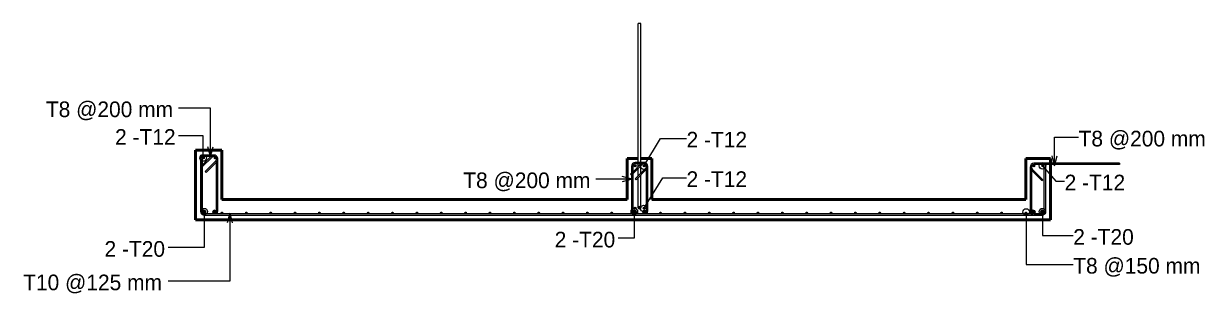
# Model space of a CAD drawing. Header units: millimetres. Extents: x 61914 to 85282, y 2378 to 28606.
# Drawn here: x 70452 to 77634, y 2378 to 4020 of the extents above; entities that cross this region are included whole.
import ezdxf

# ---------------------------------------------------------------- set-up
doc = ezdxf.new("R2010")
doc.units = ezdxf.units.MM
for name, color, linetype, lineweight in [('A-FLOR', 192, 'Continuous', 18), ('S-RBAR', 171, 'Continuous', 18), ('S-RBAR-IDEN', 171, 'Continuous', 9)]:
    doc.layers.add(name, color=color, linetype=linetype, lineweight=lineweight)
doc.styles.add('Nirmala UI', font='Nirmala.ttf', dxfattribs={"height": 95.25})

msp = doc.modelspace()

# ---------------------------------------------------------------- hatches: boundary and pattern name
at = {"layer": 'S-RBAR'}
for points in [[(71545.6, 3196.8), (71551.6, 3202.8), (71545.6, 3208.8), (71539.6, 3202.8)], [(71616.7, 3196.8), (71622.7, 3202.8), (71616.7, 3208.8), (71610.7, 3202.8)], [(74172.1, 3148.8), (74178.1, 3154.8), (74172.1, 3160.8), (74166.1, 3154.8)], [(74225.9, 3148.8), (74231.9, 3154.8), (74225.9, 3160.8), (74219.9, 3154.8)], [(76597.1, 3148.8), (76603.1, 3154.8), (76597.1, 3160.8), (76591.1, 3154.8)], [(76650.9, 3148.8), (76656.9, 3154.8), (76650.9, 3160.8), (76644.9, 3154.8)], [(71545.6, 2865.2), (71556.8, 2868.9), (71556.8, 2880.6), (71545.6, 2884.3), (71538.7, 2874.8)], [(71610.6, 2865.2), (71621.8, 2868.9), (71621.8, 2880.6), (71610.6, 2884.3), (71603.7, 2874.8)], [(71658.7, 2864.8), (71662.7, 2868.8), (71658.7, 2872.8), (71654.7, 2868.8)], [(71806.9, 2864.8), (71810.9, 2868.8), (71806.9, 2872.8), (71802.9, 2868.8)], [(71955, 2864.8), (71959, 2868.8), (71955, 2872.8), (71951, 2868.8)], [(72103.2, 2864.8), (72107.2, 2868.8), (72103.2, 2872.8), (72099.2, 2868.8)], [(72251.4, 2864.8), (72255.4, 2868.8), (72251.4, 2872.8), (72247.4, 2868.8)], [(72399.6, 2864.8), (72403.6, 2868.8), (72399.6, 2872.8), (72395.6, 2868.8)], [(72547.8, 2864.8), (72551.8, 2868.8), (72547.8, 2872.8), (72543.8, 2868.8)], [(72695.9, 2864.8), (72699.9, 2868.8), (72695.9, 2872.8), (72691.9, 2868.8)], [(72844.1, 2864.8), (72848.1, 2868.8), (72844.1, 2872.8), (72840.1, 2868.8)], [(72992.3, 2864.8), (72996.3, 2868.8), (72992.3, 2872.8), (72988.3, 2868.8)], [(73140.5, 2864.8), (73144.5, 2868.8), (73140.5, 2872.8), (73136.5, 2868.8)], [(73288.7, 2864.8), (73292.7, 2868.8), (73288.7, 2872.8), (73284.7, 2868.8)], [(73436.9, 2864.8), (73440.9, 2868.8), (73436.9, 2872.8), (73432.9, 2868.8)], [(73585, 2864.8), (73589, 2868.8), (73585, 2872.8), (73581, 2868.8)], [(73733.2, 2864.8), (73737.2, 2868.8), (73733.2, 2872.8), (73729.2, 2868.8)], [(73881.4, 2864.8), (73885.4, 2868.8), (73881.4, 2872.8), (73877.4, 2868.8)], [(74029.6, 2864.8), (74033.6, 2868.8), (74029.6, 2872.8), (74025.6, 2868.8)], [(74165.6, 2865.2), (74176.8, 2868.9), (74176.8, 2880.6), (74165.6, 2884.3), (74158.7, 2874.8)], [(74172.1, 2890.1), (74178.1, 2896.1), (74172.1, 2902.1), (74166.1, 2896.1)], [(74177.8, 2864.8), (74181.8, 2868.8), (74177.8, 2872.8), (74173.8, 2868.8)], [(74201.1, 2892.1), (74206.7, 2899.8), (74201.1, 2907.4), (74192.2, 2904.5), (74192.2, 2895)], [(74201.1, 2892.1), (74206.7, 2899.8), (74201.1, 2907.4), (74192.2, 2904.5), (74192.2, 2895)], [(74225.6, 2865.2), (74236.8, 2868.9), (74236.8, 2880.6), (74225.6, 2884.3), (74218.7, 2874.8)], [(74225.9, 2890.1), (74231.9, 2896.1), (74225.9, 2902.1), (74219.9, 2896.1)], [(74325.9, 2864.8), (74329.9, 2868.8), (74325.9, 2872.8), (74321.9, 2868.8)], [(74474.1, 2864.8), (74478.1, 2868.8), (74474.1, 2872.8), (74470.1, 2868.8)], [(74622.3, 2864.8), (74626.3, 2868.8), (74622.3, 2872.8), (74618.3, 2868.8)], [(74770.5, 2864.8), (74774.5, 2868.8), (74770.5, 2872.8), (74766.5, 2868.8)], [(74918.7, 2864.8), (74922.7, 2868.8), (74918.7, 2872.8), (74914.7, 2868.8)], [(75066.9, 2864.8), (75070.9, 2868.8), (75066.9, 2872.8), (75062.9, 2868.8)], [(75215, 2864.8), (75219, 2868.8), (75215, 2872.8), (75211, 2868.8)], [(75363.2, 2864.8), (75367.2, 2868.8), (75363.2, 2872.8), (75359.2, 2868.8)], [(75511.4, 2864.8), (75515.4, 2868.8), (75511.4, 2872.8), (75507.4, 2868.8)], [(75659.6, 2864.8), (75663.6, 2868.8), (75659.6, 2872.8), (75655.6, 2868.8)], [(75807.8, 2864.8), (75811.8, 2868.8), (75807.8, 2872.8), (75803.8, 2868.8)], [(75955.9, 2864.8), (75959.9, 2868.8), (75955.9, 2872.8), (75951.9, 2868.8)], [(76104.1, 2864.8), (76108.1, 2868.8), (76104.1, 2872.8), (76100.1, 2868.8)], [(76252.3, 2864.8), (76256.3, 2868.8), (76252.3, 2872.8), (76248.3, 2868.8)], [(76400.5, 2864.8), (76404.5, 2868.8), (76400.5, 2872.8), (76396.5, 2868.8)], [(76548.7, 2864.8), (76552.7, 2868.8), (76548.7, 2872.8), (76544.7, 2868.8)], [(76590.6, 2865.2), (76601.8, 2868.9), (76601.8, 2880.6), (76590.6, 2884.3), (76583.7, 2874.8)], [(76645.6, 2865.2), (76656.8, 2868.9), (76656.8, 2880.6), (76645.6, 2884.3), (76638.7, 2874.8)]]:
    msp.add_hatch(color=256, dxfattribs=at).paths.add_polyline_path(points)
h = msp.add_hatch(color=256, dxfattribs=at)
edge = h.paths.add_edge_path()
edge.add_arc((71545.6, 3202.8), 6, 0, 360)
h = msp.add_hatch(color=256, dxfattribs=at)
edge = h.paths.add_edge_path()
edge.add_arc((71616.7, 3202.8), 6, 0, 360)
h = msp.add_hatch(color=256, dxfattribs=at)
edge = h.paths.add_edge_path()
edge.add_arc((74172.1, 3154.8), 6, 0, 360)
h = msp.add_hatch(color=256, dxfattribs=at)
edge = h.paths.add_edge_path()
edge.add_arc((74225.9, 3154.8), 6, 0, 360)
h = msp.add_hatch(color=256, dxfattribs=at)
edge = h.paths.add_edge_path()
edge.add_arc((76597.1, 3154.8), 6, 0, 360)
h = msp.add_hatch(color=256, dxfattribs=at)
edge = h.paths.add_edge_path()
edge.add_arc((76650.9, 3154.8), 6, 0, 360)
h = msp.add_hatch(color=256, dxfattribs=at)
edge = h.paths.add_edge_path()
edge.add_arc((71548.7, 2874.8), 10, 0, 360)
h = msp.add_hatch(color=256, dxfattribs=at)
edge = h.paths.add_edge_path()
edge.add_arc((71613.7, 2874.8), 10, 0, 360)
h = msp.add_hatch(color=256, dxfattribs=at)
edge = h.paths.add_edge_path()
edge.add_arc((71658.7, 2868.8), 4, 0, 360)
h = msp.add_hatch(color=256, dxfattribs=at)
edge = h.paths.add_edge_path()
edge.add_arc((71806.9, 2868.8), 4, 0, 360)
h = msp.add_hatch(color=256, dxfattribs=at)
edge = h.paths.add_edge_path()
edge.add_arc((71955, 2868.8), 4, 0, 360)
h = msp.add_hatch(color=256, dxfattribs=at)
edge = h.paths.add_edge_path()
edge.add_arc((72103.2, 2868.8), 4, 0, 360)
h = msp.add_hatch(color=256, dxfattribs=at)
edge = h.paths.add_edge_path()
edge.add_arc((72251.4, 2868.8), 4, 0, 360)
h = msp.add_hatch(color=256, dxfattribs=at)
edge = h.paths.add_edge_path()
edge.add_arc((72399.6, 2868.8), 4, 0, 360)
h = msp.add_hatch(color=256, dxfattribs=at)
edge = h.paths.add_edge_path()
edge.add_arc((72547.8, 2868.8), 4, 0, 360)
h = msp.add_hatch(color=256, dxfattribs=at)
edge = h.paths.add_edge_path()
edge.add_arc((72695.9, 2868.8), 4, 0, 360)
h = msp.add_hatch(color=256, dxfattribs=at)
edge = h.paths.add_edge_path()
edge.add_arc((72844.1, 2868.8), 4, 0, 360)
h = msp.add_hatch(color=256, dxfattribs=at)
edge = h.paths.add_edge_path()
edge.add_arc((72992.3, 2868.8), 4, 0, 360)
h = msp.add_hatch(color=256, dxfattribs=at)
edge = h.paths.add_edge_path()
edge.add_arc((73140.5, 2868.8), 4, 0, 360)
h = msp.add_hatch(color=256, dxfattribs=at)
edge = h.paths.add_edge_path()
edge.add_arc((73288.7, 2868.8), 4, 0, 360)
h = msp.add_hatch(color=256, dxfattribs=at)
edge = h.paths.add_edge_path()
edge.add_arc((73436.9, 2868.8), 4, 0, 360)
h = msp.add_hatch(color=256, dxfattribs=at)
edge = h.paths.add_edge_path()
edge.add_arc((73585, 2868.8), 4, 0, 360)
h = msp.add_hatch(color=256, dxfattribs=at)
edge = h.paths.add_edge_path()
edge.add_arc((73733.2, 2868.8), 4, 0, 360)
h = msp.add_hatch(color=256, dxfattribs=at)
edge = h.paths.add_edge_path()
edge.add_arc((73881.4, 2868.8), 4, 0, 360)
h = msp.add_hatch(color=256, dxfattribs=at)
edge = h.paths.add_edge_path()
edge.add_arc((74029.6, 2868.8), 4, 0, 360)
h = msp.add_hatch(color=256, dxfattribs=at)
edge = h.paths.add_edge_path()
edge.add_arc((74168.7, 2874.8), 10, 0, 360)
h = msp.add_hatch(color=256, dxfattribs=at)
edge = h.paths.add_edge_path()
edge.add_arc((74172.1, 2896.1), 6, 0, 360)
h = msp.add_hatch(color=256, dxfattribs=at)
edge = h.paths.add_edge_path()
edge.add_arc((74177.8, 2868.8), 4, 0, 360)
h = msp.add_hatch(color=256, dxfattribs=at)
edge = h.paths.add_edge_path()
edge.add_arc((74198.7, 2899.8), 8, 0, 360)
h = msp.add_hatch(color=256, dxfattribs=at)
edge = h.paths.add_edge_path()
edge.add_arc((74198.7, 2899.8), 8, 0, 360)
h = msp.add_hatch(color=256, dxfattribs=at)
edge = h.paths.add_edge_path()
edge.add_arc((74228.7, 2874.8), 10, 0, 360)
h = msp.add_hatch(color=256, dxfattribs=at)
edge = h.paths.add_edge_path()
edge.add_arc((74225.9, 2896.1), 6, 0, 360)
h = msp.add_hatch(color=256, dxfattribs=at)
edge = h.paths.add_edge_path()
edge.add_arc((74325.9, 2868.8), 4, 0, 360)
h = msp.add_hatch(color=256, dxfattribs=at)
edge = h.paths.add_edge_path()
edge.add_arc((74474.1, 2868.8), 4, 0, 360)
h = msp.add_hatch(color=256, dxfattribs=at)
edge = h.paths.add_edge_path()
edge.add_arc((74622.3, 2868.8), 4, 0, 360)
h = msp.add_hatch(color=256, dxfattribs=at)
edge = h.paths.add_edge_path()
edge.add_arc((74770.5, 2868.8), 4, 0, 360)
h = msp.add_hatch(color=256, dxfattribs=at)
edge = h.paths.add_edge_path()
edge.add_arc((74918.7, 2868.8), 4, 0, 360)
h = msp.add_hatch(color=256, dxfattribs=at)
edge = h.paths.add_edge_path()
edge.add_arc((75066.9, 2868.8), 4, 0, 360)
h = msp.add_hatch(color=256, dxfattribs=at)
edge = h.paths.add_edge_path()
edge.add_arc((75215, 2868.8), 4, 0, 360)
h = msp.add_hatch(color=256, dxfattribs=at)
edge = h.paths.add_edge_path()
edge.add_arc((75363.2, 2868.8), 4, 0, 360)
h = msp.add_hatch(color=256, dxfattribs=at)
edge = h.paths.add_edge_path()
edge.add_arc((75511.4, 2868.8), 4, 0, 360)
h = msp.add_hatch(color=256, dxfattribs=at)
edge = h.paths.add_edge_path()
edge.add_arc((75659.6, 2868.8), 4, 0, 360)
h = msp.add_hatch(color=256, dxfattribs=at)
edge = h.paths.add_edge_path()
edge.add_arc((75807.8, 2868.8), 4, 0, 360)
h = msp.add_hatch(color=256, dxfattribs=at)
edge = h.paths.add_edge_path()
edge.add_arc((75955.9, 2868.8), 4, 0, 360)
h = msp.add_hatch(color=256, dxfattribs=at)
edge = h.paths.add_edge_path()
edge.add_arc((76104.1, 2868.8), 4, 0, 360)
h = msp.add_hatch(color=256, dxfattribs=at)
edge = h.paths.add_edge_path()
edge.add_arc((76252.3, 2868.8), 4, 0, 360)
h = msp.add_hatch(color=256, dxfattribs=at)
edge = h.paths.add_edge_path()
edge.add_arc((76400.5, 2868.8), 4, 0, 360)
h = msp.add_hatch(color=256, dxfattribs=at)
edge = h.paths.add_edge_path()
edge.add_arc((76548.7, 2868.8), 4, 0, 360)
h = msp.add_hatch(color=256, dxfattribs=at)
edge = h.paths.add_edge_path()
edge.add_arc((76593.7, 2874.8), 10, 0, 360)
h = msp.add_hatch(color=256, dxfattribs=at)
edge = h.paths.add_edge_path()
edge.add_arc((76648.7, 2874.8), 10, 0, 360)

# ---------------------------------------------------------------- linework, layer by layer
at = {"layer": 'A-FLOR', "lineweight": 50}
for p, q in [((71658.7, 3249.8), (71498.7, 3249.8)), ((71498.7, 3249.8), (71498.7, 2824.8)), ((71658.7, 2949.8), (71658.7, 3249.8)), ((74190.7, 3199.8), (74123.7, 3199.8)), ((74123.7, 3199.8), (74123.7, 2949.8)), ((74273.7, 3199.8), (74206.7, 3199.8)), ((74273.7, 2949.8), (74273.7, 3199.8)), ((76698.7, 3199.8), (76548.7, 3199.8)), ((76548.7, 3199.8), (76548.7, 2949.8)), ((76698.7, 3169.8), (76698.7, 3199.8)), ((76698.7, 2824.8), (76698.7, 3161.8)), ((74123.7, 2949.8), (71658.7, 2949.8)), ((76548.7, 2949.8), (74273.7, 2949.8)), ((71498.7, 2824.8), (76698.7, 2824.8))]:
    msp.add_line(p, q, dxfattribs=at)
at = {"layer": 'S-RBAR'}
for p, q in [((74206.7, 4019.8), (74190.7, 4019.8)), ((74190.7, 3174.8), (74190.7, 4019.8)), ((74206.7, 3174.8), (74206.7, 4019.8)), ((71528.7, 3219.8), (71528.7, 2884.8)), ((71528.7, 3219.8), (71538.7, 3219.8)), ((71528.7, 3195.8), (71528.7, 2878.8)), ((71536.7, 3195.8), (71536.7, 2878.8)), ((71538.7, 3219.8), (71538.7, 2884.8)), ((71591.7, 3211.8), (71538.7, 3158.7)), ((71598.4, 3207.1), (71538.7, 3147.4)), ((71545.6, 3208.8), (71539.6, 3202.8)), ((71539.6, 3202.8), (71545.6, 3196.8)), ((71551.6, 3202.8), (71545.6, 3208.8)), ((71545.6, 3196.8), (71551.6, 3202.8)), ((71609.7, 3219.8), (71552.7, 3219.8)), ((71609.7, 3211.8), (71552.7, 3211.8)), ((71556.6, 3120.1), (71621, 3184.4)), ((71562.3, 3114.4), (71626.6, 3178.8)), ((71616.7, 3208.8), (71610.7, 3202.8)), ((71610.7, 3202.8), (71616.7, 3196.8)), ((71622.7, 3202.8), (71616.7, 3208.8)), ((71616.7, 3196.8), (71622.7, 3202.8)), ((71625.7, 2878.8), (71625.7, 3177.8)), ((71633.7, 2878.8), (71633.7, 3195.8)), ((74206.7, 3166.8), (74156.7, 3116.7)), ((74213.4, 3162.1), (74156.7, 3105.4)), ((74172.1, 3160.8), (74166.1, 3154.8)), ((74178.1, 3154.8), (74172.1, 3160.8)), ((74224.7, 3174.8), (74172.7, 3174.8)), ((74224.7, 3166.8), (74172.7, 3166.8)), ((74190.7, 3150.7), (74190.7, 3166.8)), ((74225.9, 3160.8), (74219.9, 3154.8)), ((74231.9, 3154.8), (74225.9, 3160.8)), ((76597.1, 3160.8), (76591.1, 3154.8)), ((76603.1, 3154.8), (76597.1, 3160.8)), ((77118.3, 3169.8), (76597.3, 3169.8)), ((77118.3, 3161.8), (76597.3, 3161.8)), ((76650.9, 3160.8), (76644.9, 3154.8)), ((76656.9, 3154.8), (76650.9, 3160.8)), ((76668.7, 3169.8), (76658.7, 3169.8)), ((76658.7, 2884.8), (76658.7, 3169.8)), ((76668.7, 2884.8), (76668.7, 3169.8)), ((77118.3, 3169.8), (77118.3, 3161.8)), ((71562.3, 3114.4), (71556.6, 3120.1)), ((74148.7, 3108.7), (74143.4, 3103.4)), ((74143.4, 3103.4), (74148.7, 3098.1)), ((74148.7, 3150.8), (74148.7, 2878.8)), ((74156.7, 3150.8), (74156.7, 2878.8)), ((74166.1, 3154.8), (74172.1, 3148.8)), ((74171.6, 3075.1), (74236, 3139.4)), ((74172.1, 3148.8), (74178.1, 3154.8)), ((74177.3, 3069.4), (74241.6, 3133.8)), ((74190.7, 3094.1), (74190.7, 3139.4)), ((74206.7, 3110.1), (74206.7, 3155.4)), ((74206.7, 2939.8), (74206.7, 3098.8)), ((74219.9, 3154.8), (74225.9, 3148.8)), ((74225.9, 3148.8), (74231.9, 3154.8)), ((74240.7, 2878.8), (74240.7, 3132.8)), ((74248.7, 2878.8), (74248.7, 3150.8)), ((76573.3, 3145.8), (76573.3, 2878.8)), ((76581.3, 3145.8), (76581.3, 2878.8)), ((76581.3, 3127.8), (76644.6, 3064.4)), ((76585.9, 3134.4), (76650.3, 3070.1)), ((76591.1, 3154.8), (76597.1, 3148.8)), ((76597.1, 3148.8), (76603.1, 3154.8)), ((76644.9, 3154.8), (76650.9, 3148.8)), ((76650.9, 3148.8), (76656.9, 3154.8)), ((74177.3, 3069.4), (74171.6, 3075.1)), ((74190.7, 2939.8), (74190.7, 3082.8)), ((76644.6, 3064.4), (76650.3, 3070.1)), ((71545.6, 2884.3), (71538.7, 2874.8)), ((71538.7, 2874.8), (71545.6, 2865.2)), ((71556.8, 2880.6), (71545.6, 2884.3)), ((71556.8, 2868.9), (71556.8, 2880.6)), ((71610.6, 2884.3), (71603.7, 2874.8)), ((71603.7, 2874.8), (71610.6, 2865.2)), ((71621.8, 2880.6), (71610.6, 2884.3)), ((71621.8, 2868.9), (71621.8, 2880.6)), ((71658.7, 2872.8), (71654.7, 2868.8)), ((71662.7, 2868.8), (71658.7, 2872.8)), ((71806.9, 2872.8), (71802.9, 2868.8)), ((71810.9, 2868.8), (71806.9, 2872.8)), ((71955, 2872.8), (71951, 2868.8)), ((71959, 2868.8), (71955, 2872.8)), ((72103.2, 2872.8), (72099.2, 2868.8)), ((72107.2, 2868.8), (72103.2, 2872.8)), ((72251.4, 2872.8), (72247.4, 2868.8)), ((72255.4, 2868.8), (72251.4, 2872.8)), ((72399.6, 2872.8), (72395.6, 2868.8)), ((72403.6, 2868.8), (72399.6, 2872.8)), ((72547.8, 2872.8), (72543.8, 2868.8)), ((72551.8, 2868.8), (72547.8, 2872.8)), ((72695.9, 2872.8), (72691.9, 2868.8)), ((72699.9, 2868.8), (72695.9, 2872.8)), ((72844.1, 2872.8), (72840.1, 2868.8)), ((72848.1, 2868.8), (72844.1, 2872.8)), ((72992.3, 2872.8), (72988.3, 2868.8)), ((72996.3, 2868.8), (72992.3, 2872.8)), ((73140.5, 2872.8), (73136.5, 2868.8)), ((73144.5, 2868.8), (73140.5, 2872.8)), ((73288.7, 2872.8), (73284.7, 2868.8)), ((73292.7, 2868.8), (73288.7, 2872.8)), ((73436.9, 2872.8), (73432.9, 2868.8)), ((73440.9, 2868.8), (73436.9, 2872.8)), ((73585, 2872.8), (73581, 2868.8)), ((73589, 2868.8), (73585, 2872.8)), ((73733.2, 2872.8), (73729.2, 2868.8)), ((73737.2, 2868.8), (73733.2, 2872.8)), ((73881.4, 2872.8), (73877.4, 2868.8)), ((73885.4, 2868.8), (73881.4, 2872.8)), ((74029.6, 2872.8), (74025.6, 2868.8)), ((74033.6, 2868.8), (74029.6, 2872.8)), ((74165.6, 2884.3), (74158.7, 2874.8)), ((74158.7, 2874.8), (74165.6, 2865.2)), ((74176.8, 2880.6), (74165.6, 2884.3)), ((74172.1, 2902.1), (74166.1, 2896.1)), ((74166.1, 2896.1), (74172.1, 2890.1)), ((74178.1, 2896.1), (74172.1, 2902.1)), ((74172.1, 2890.1), (74178.1, 2896.1)), ((74177.8, 2872.8), (74173.8, 2868.8)), ((74176.8, 2868.9), (74176.8, 2880.6)), ((74181.8, 2868.8), (74177.8, 2872.8)), ((74190.7, 2899.8), (74190.7, 2939.8)), ((74201.1, 2907.4), (74192.2, 2904.5)), ((74201.1, 2907.4), (74192.2, 2904.5)), ((74192.2, 2904.5), (74192.2, 2895)), ((74192.2, 2904.5), (74192.2, 2895)), ((74192.2, 2895), (74201.1, 2892.1)), ((74192.2, 2895), (74201.1, 2892.1)), ((74206.7, 2899.8), (74201.1, 2907.4)), ((74206.7, 2899.8), (74201.1, 2907.4)), ((74201.1, 2892.1), (74206.7, 2899.8)), ((74201.1, 2892.1), (74206.7, 2899.8)), ((74206.7, 2899.8), (74206.7, 2939.8)), ((74225.6, 2884.3), (74218.7, 2874.8)), ((74218.7, 2874.8), (74225.6, 2865.2)), ((74225.9, 2902.1), (74219.9, 2896.1)), ((74219.9, 2896.1), (74225.9, 2890.1)), ((74236.8, 2880.6), (74225.6, 2884.3)), ((74231.9, 2896.1), (74225.9, 2902.1)), ((74225.9, 2890.1), (74231.9, 2896.1)), ((74236.8, 2868.9), (74236.8, 2880.6)), ((74325.9, 2872.8), (74321.9, 2868.8)), ((74329.9, 2868.8), (74325.9, 2872.8)), ((74474.1, 2872.8), (74470.1, 2868.8)), ((74478.1, 2868.8), (74474.1, 2872.8)), ((74622.3, 2872.8), (74618.3, 2868.8)), ((74626.3, 2868.8), (74622.3, 2872.8)), ((74770.5, 2872.8), (74766.5, 2868.8)), ((74774.5, 2868.8), (74770.5, 2872.8)), ((74918.7, 2872.8), (74914.7, 2868.8)), ((74922.7, 2868.8), (74918.7, 2872.8)), ((75066.9, 2872.8), (75062.9, 2868.8)), ((75070.9, 2868.8), (75066.9, 2872.8)), ((75215, 2872.8), (75211, 2868.8)), ((75219, 2868.8), (75215, 2872.8)), ((75363.2, 2872.8), (75359.2, 2868.8)), ((75367.2, 2868.8), (75363.2, 2872.8)), ((75511.4, 2872.8), (75507.4, 2868.8)), ((75515.4, 2868.8), (75511.4, 2872.8)), ((75659.6, 2872.8), (75655.6, 2868.8)), ((75663.6, 2868.8), (75659.6, 2872.8)), ((75807.8, 2872.8), (75803.8, 2868.8)), ((75811.8, 2868.8), (75807.8, 2872.8)), ((75955.9, 2872.8), (75951.9, 2868.8)), ((75959.9, 2868.8), (75955.9, 2872.8)), ((76104.1, 2872.8), (76100.1, 2868.8)), ((76108.1, 2868.8), (76104.1, 2872.8)), ((76252.3, 2872.8), (76248.3, 2868.8)), ((76256.3, 2868.8), (76252.3, 2872.8)), ((76400.5, 2872.8), (76396.5, 2868.8)), ((76404.5, 2868.8), (76400.5, 2872.8)), ((76548.7, 2872.8), (76544.7, 2868.8)), ((76552.7, 2868.8), (76548.7, 2872.8)), ((76590.6, 2884.3), (76583.7, 2874.8)), ((76583.7, 2874.8), (76590.6, 2865.2)), ((76601.8, 2880.6), (76590.6, 2884.3)), ((76601.8, 2868.9), (76601.8, 2880.6)), ((76645.6, 2884.3), (76638.7, 2874.8)), ((76638.7, 2874.8), (76645.6, 2865.2)), ((76656.8, 2880.6), (76645.6, 2884.3)), ((76656.8, 2868.9), (76656.8, 2880.6)), ((76668.3, 2878.8), (76668.3, 2881.7)), ((71545.6, 2865.2), (71556.8, 2868.9)), ((71552.7, 2854.8), (71558.7, 2854.8)), ((71558.7, 2864.8), (76638.7, 2864.8)), ((71558.7, 2854.8), (76638.7, 2854.8)), ((71610.6, 2865.2), (71621.8, 2868.9)), ((71654.7, 2868.8), (71658.7, 2864.8)), ((71658.7, 2864.8), (71662.7, 2868.8)), ((71802.9, 2868.8), (71806.9, 2864.8)), ((71806.9, 2864.8), (71810.9, 2868.8)), ((71951, 2868.8), (71955, 2864.8)), ((71955, 2864.8), (71959, 2868.8)), ((72099.2, 2868.8), (72103.2, 2864.8)), ((72103.2, 2864.8), (72107.2, 2868.8)), ((72247.4, 2868.8), (72251.4, 2864.8)), ((72251.4, 2864.8), (72255.4, 2868.8)), ((72395.6, 2868.8), (72399.6, 2864.8)), ((72399.6, 2864.8), (72403.6, 2868.8)), ((72543.8, 2868.8), (72547.8, 2864.8)), ((72547.8, 2864.8), (72551.8, 2868.8)), ((72691.9, 2868.8), (72695.9, 2864.8)), ((72695.9, 2864.8), (72699.9, 2868.8)), ((72840.1, 2868.8), (72844.1, 2864.8)), ((72844.1, 2864.8), (72848.1, 2868.8)), ((72988.3, 2868.8), (72992.3, 2864.8)), ((72992.3, 2864.8), (72996.3, 2868.8)), ((73136.5, 2868.8), (73140.5, 2864.8)), ((73140.5, 2864.8), (73144.5, 2868.8)), ((73284.7, 2868.8), (73288.7, 2864.8)), ((73288.7, 2864.8), (73292.7, 2868.8)), ((73432.9, 2868.8), (73436.9, 2864.8)), ((73436.9, 2864.8), (73440.9, 2868.8)), ((73581, 2868.8), (73585, 2864.8)), ((73585, 2864.8), (73589, 2868.8)), ((73729.2, 2868.8), (73733.2, 2864.8)), ((73733.2, 2864.8), (73737.2, 2868.8)), ((73877.4, 2868.8), (73881.4, 2864.8)), ((73881.4, 2864.8), (73885.4, 2868.8)), ((74025.6, 2868.8), (74029.6, 2864.8)), ((74029.6, 2864.8), (74033.6, 2868.8)), ((74165.6, 2865.2), (74176.8, 2868.9)), ((74173.8, 2868.8), (74177.8, 2864.8)), ((74177.8, 2864.8), (74181.8, 2868.8)), ((74225.6, 2865.2), (74236.8, 2868.9)), ((74321.9, 2868.8), (74325.9, 2864.8)), ((74325.9, 2864.8), (74329.9, 2868.8)), ((74470.1, 2868.8), (74474.1, 2864.8)), ((74474.1, 2864.8), (74478.1, 2868.8)), ((74618.3, 2868.8), (74622.3, 2864.8)), ((74622.3, 2864.8), (74626.3, 2868.8)), ((74766.5, 2868.8), (74770.5, 2864.8)), ((74770.5, 2864.8), (74774.5, 2868.8)), ((74914.7, 2868.8), (74918.7, 2864.8)), ((74918.7, 2864.8), (74922.7, 2868.8)), ((75062.9, 2868.8), (75066.9, 2864.8)), ((75066.9, 2864.8), (75070.9, 2868.8)), ((75211, 2868.8), (75215, 2864.8)), ((75215, 2864.8), (75219, 2868.8)), ((75359.2, 2868.8), (75363.2, 2864.8)), ((75363.2, 2864.8), (75367.2, 2868.8)), ((75507.4, 2868.8), (75511.4, 2864.8)), ((75511.4, 2864.8), (75515.4, 2868.8)), ((75655.6, 2868.8), (75659.6, 2864.8)), ((75659.6, 2864.8), (75663.6, 2868.8)), ((75803.8, 2868.8), (75807.8, 2864.8)), ((75807.8, 2864.8), (75811.8, 2868.8)), ((75951.9, 2868.8), (75955.9, 2864.8)), ((75955.9, 2864.8), (75959.9, 2868.8)), ((76100.1, 2868.8), (76104.1, 2864.8)), ((76104.1, 2864.8), (76108.1, 2868.8)), ((76248.3, 2868.8), (76252.3, 2864.8)), ((76252.3, 2864.8), (76256.3, 2868.8)), ((76396.5, 2868.8), (76400.5, 2864.8)), ((76400.5, 2864.8), (76404.5, 2868.8)), ((76544.7, 2868.8), (76548.7, 2864.8)), ((76548.7, 2864.8), (76552.7, 2868.8)), ((76590.6, 2865.2), (76601.8, 2868.9)), ((76597.3, 2862.8), (76644.3, 2862.8)), ((76597.3, 2854.8), (76644.3, 2854.8)), ((76645.6, 2865.2), (76656.8, 2868.9))]:
    msp.add_line(p, q, dxfattribs=at)
for centre, radius in [((71545.6, 3202.8), 6), ((71616.7, 3202.8), 6), ((74172.1, 3154.8), 6), ((74225.9, 3154.8), 6), ((76597.1, 3154.8), 6), ((76650.9, 3154.8), 6), ((71548.7, 2874.8), 10), ((71613.7, 2874.8), 10), ((71658.7, 2868.8), 4), ((71806.9, 2868.8), 4), ((71955, 2868.8), 4), ((72103.2, 2868.8), 4), ((72251.4, 2868.8), 4), ((72399.6, 2868.8), 4), ((72547.8, 2868.8), 4), ((72695.9, 2868.8), 4), ((72844.1, 2868.8), 4), ((72992.3, 2868.8), 4), ((73140.5, 2868.8), 4), ((73288.7, 2868.8), 4), ((73436.9, 2868.8), 4), ((73585, 2868.8), 4), ((73733.2, 2868.8), 4), ((73881.4, 2868.8), 4), ((74029.6, 2868.8), 4), ((74168.7, 2874.8), 10), ((74172.1, 2896.1), 6), ((74177.8, 2868.8), 4), ((74198.7, 2899.8), 8), ((74198.7, 2899.8), 8), ((74228.7, 2874.8), 10), ((74225.9, 2896.1), 6), ((74325.9, 2868.8), 4), ((74474.1, 2868.8), 4), ((74622.3, 2868.8), 4), ((74770.5, 2868.8), 4), ((74918.7, 2868.8), 4), ((75066.9, 2868.8), 4), ((75215, 2868.8), 4), ((75363.2, 2868.8), 4), ((75511.4, 2868.8), 4), ((75659.6, 2868.8), 4), ((75807.8, 2868.8), 4), ((75955.9, 2868.8), 4), ((76104.1, 2868.8), 4), ((76252.3, 2868.8), 4), ((76400.5, 2868.8), 4), ((76548.7, 2868.8), 4), ((76593.7, 2874.8), 10), ((76648.7, 2874.8), 10)]:
    msp.add_circle(centre, radius, dxfattribs=at)
for centre, radius, start, end in [((71552.7, 3195.8), 24, 90, 180), ((71552.7, 3195.8), 16, 90, 180), ((71609.7, 3195.8), 16, 90, 135), ((71609.7, 3195.8), 24, 315, 90), ((71609.7, 3195.8), 16, 315, 90), ((74172.7, 3150.8), 24, 90, 180), ((74172.7, 3150.8), 16, 90, 180), ((74224.7, 3150.8), 16, 90, 135), ((74224.7, 3150.8), 24, 315, 90), ((74224.7, 3150.8), 16, 315, 90), ((76597.3, 3145.8), 24, 90, 180), ((76597.3, 3145.8), 16, 90, 180), ((76644.3, 3145.8), 16, 24.84563, 90), ((76597.3, 3145.8), 16, 180, 225), ((71558.7, 2884.8), 30, 180, 270), ((71552.7, 2878.8), 24, 180, 270), ((71552.7, 2878.8), 16, 180, 270), ((71558.7, 2884.8), 20, 180, 270), ((71609.7, 2878.8), 16, 300, 0), ((71609.7, 2878.8), 24, 323.96447, 360), ((74172.7, 2878.8), 24, 180, 270), ((74172.7, 2878.8), 16, 180, 270), ((74198.7, 2899.8), 8, 180, 360), ((74224.7, 2878.8), 16, 300, 0), ((74224.7, 2878.8), 24, 323.96447, 360), ((76597.3, 2878.8), 24, 180, 270), ((76597.3, 2878.8), 16, 180, 270), ((76638.7, 2884.8), 20, 270, 360), ((76638.7, 2884.8), 30, 270, 360), ((76644.3, 2878.8), 16, 270, 0), ((76644.3, 2878.8), 24, 270, 360)]:
    msp.add_arc(centre, radius, start, end, dxfattribs=at)
at = {"layer": 'S-RBAR-IDEN'}
for p, q in [((71588.5, 3506.1), (71394.9, 3506.1)), ((71588.5, 3210.2), (71588.5, 3506.1)), ((71544.8, 3337.8), (71394.9, 3337.8)), ((71544.8, 3202), (71544.8, 3337.8)), ((74224.6, 3152.6), (74325.6, 3321.5)), ((74325.6, 3321.5), (74484.2, 3321.5)), ((76723, 3327.8), (76868.7, 3327.8)), ((76723, 3154.4), (76723, 3327.8)), ((71588.5, 3210.2), (71572.5, 3270.2)), ((71588.5, 3210.2), (71604.6, 3270.2)), ((76723, 3154.4), (76707, 3214.4)), ((76723, 3154.4), (76739.1, 3214.4)), ((74152.7, 3074.1), (74092.7, 3090.1)), ((76649.7, 3153.7), (76730.6, 3060.7)), ((74088.1, 3074.1), (73933.5, 3074.1)), ((74152.7, 3074.1), (74088.1, 3074.1)), ((74152.7, 3074.1), (74092.7, 3058)), ((74225.2, 2894.8), (74339.2, 3081.1)), ((74339.2, 3081.1), (74484.2, 3081.1)), ((76730.6, 3060.7), (76783.7, 3060.7)), ((71550.2, 2875.7), (71550.2, 2656.8)), ((74166.7, 2876.7), (74166.7, 2713.4)), ((76549.3, 2873.3), (76549.3, 2554.3)), ((76648.4, 2875.7), (76648.4, 2729.9)), ((71705.6, 2867), (71689.5, 2807)), ((71705.6, 2867), (71721.7, 2807)), ((71705.6, 2867), (71705.6, 2452.8)), ((76648.4, 2729.9), (76836.2, 2729.9)), ((74166.7, 2713.4), (74068.7, 2713.4)), ((71550.2, 2656.8), (71330.7, 2656.8)), ((76549.3, 2554.3), (76836.2, 2554.3)), ((71705.6, 2452.8), (71330.7, 2452.8))]:
    msp.add_line(p, q, dxfattribs=at)
for centre in [(71544.8, 3202), (74224.6, 3152.6), (76649.7, 3153.7), (71550.2, 2875.7), (74166.7, 2876.7), (74225.2, 2894.8), (76549.3, 2873.3), (76648.4, 2875.7)]:
    msp.add_circle(centre, 20, dxfattribs=at)

# ---------------------------------------------------------------- texts
at = {"layer": 'S-RBAR-IDEN', "char_height": 95.25, "attachment_point": 1, "style": 'Nirmala UI'}
for s, insert, width in [('T8 @200 mm', (70587.7, 3545.9), 974.852), ('2 -T12', (71008.5, 3377.6), 464.979), ('2 -T12', (74484.2, 3361.2), 464.979), ('T8 @200 mm', (76868.7, 3367.6), 974.852), ('T8 @200 mm', (73126.3, 3113.8), 974.852), ('2 -T12', (74484.2, 3120.9), 464.979), ('2 -T12', (76783.7, 3100.4), 464.979), ('2 -T20', (73682.3, 2753.1), 464.979), ('2 -T20', (76836.2, 2769.6), 464.979), ('2 -T20', (70944.3, 2696.5), 464.979), ('T8 @150 mm', (76836.2, 2594), 974.852), ('T10 @125 mm', (70449.5, 2492.6), 1064.641)]:
    msp.add_mtext(s, dxfattribs=dict(at, insert=insert, width=width))

doc.saveas('drawing.dxf')
